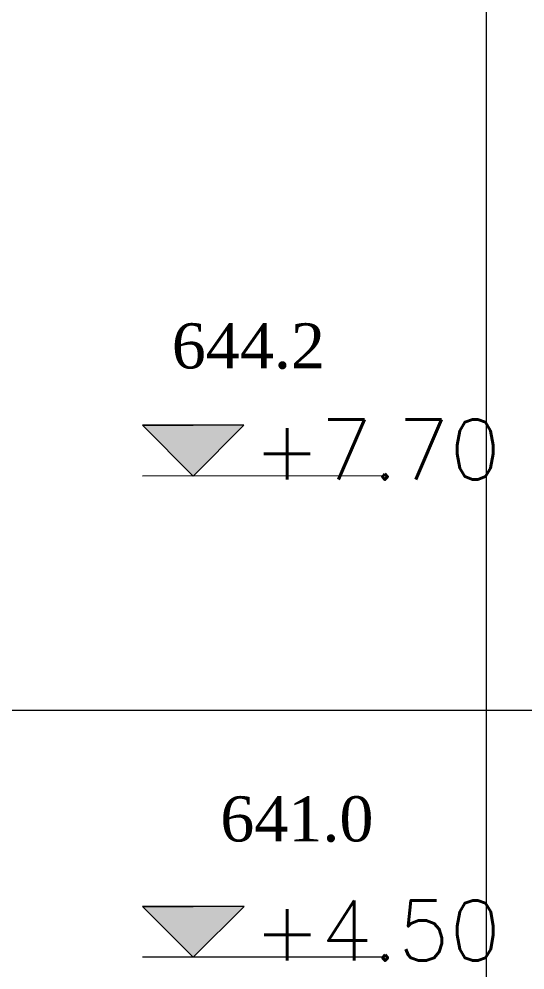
# Model space of a CAD drawing. Header units: metres. Extents: x 476297 to 476657, y 4620828 to 4621206.
# Drawn here: x 476572.75 to 476576.11, y 4621029.08 to 4621035.41 of the extents above; entities that cross this region are included whole.
import ezdxf

# ---------------------------------------------------------------- set-up
doc = ezdxf.new("R2010")
doc.units = ezdxf.units.M
doc.header["$MEASUREMENT"] = 0
for name, color, linetype in [('0_Pen_No__1', 7, 'Continuous'), ('0_Pen_No__250', 7, 'Continuous'), ('NewNew_piketebi_Pen_No__7', 7, 'Continuous'), ('NewStructural - Bearing', 7, 'Continuous'), ('zoma_Pen_No__1', 7, 'Continuous'), ('zoma_Pen_No__5', 7, 'Continuous')]:
    doc.layers.add(name, color=color, linetype=linetype)
doc.styles.add('GENERATED_STYLE_6', font='times.ttf')

# ---------------------------------------------------------------- blocks, each defined once
blk = doc.blocks.new('Line_14', base_point=(476570.6455, 4621030.8088))
at = {"layer": 'zoma_Pen_No__5', "color": 142, "linetype": 'Continuous', "lineweight": 0}
blk.add_line((476570.7455, 4621030.8088), (476583.6398, 4621030.8088), dxfattribs=at)

msp = doc.modelspace()

# ---------------------------------------------------------------- hatches: boundary and pattern name
at = {"layer": '0_Pen_No__250', "linetype": 'Continuous', "lineweight": 0}
for points in [[(476573.9048, 4621032.3658), (476574.2423, 4621032.7035), (476573.5671, 4621032.7033)], [(476573.9056, 4621029.1657), (476574.2431, 4621029.5034), (476573.5679, 4621029.5032)]]:
    msp.add_hatch(color=142, dxfattribs=at).paths.add_polyline_path(points)

# ---------------------------------------------------------------- linework, layer by layer
at = {"layer": '0_Pen_No__1', "color": 7, "linetype": 'Continuous', "lineweight": 0, "flags": 128}
for points in [[(476573.9048, 4621032.3658), (476573.5671, 4621032.7033), (476573.9047, 4621032.7034)], [(476573.9048, 4621032.3658), (476574.2423, 4621032.7035), (476573.9047, 4621032.7034)], [(476575.1672, 4621032.3661), (476573.5672, 4621032.3657)], [(476573.9056, 4621029.1657), (476573.5679, 4621029.5032), (476573.9055, 4621029.5033)], [(476573.9056, 4621029.1657), (476574.2431, 4621029.5034), (476573.9055, 4621029.5033)], [(476575.168, 4621029.166), (476573.568, 4621029.1656)]]:
    msp.add_lwpolyline(points, dxfattribs=at)
at = {"layer": '0_Pen_No__250', "color": 142, "linetype": 'Continuous', "lineweight": 0, "flags": 128}
for points in [[(476573.9048, 4621032.3658), (476574.2423, 4621032.7035), (476573.5671, 4621032.7033)], [(476573.9056, 4621029.1657), (476574.2431, 4621029.5034), (476573.5679, 4621029.5032)]]:
    msp.add_lwpolyline(points, close=True, dxfattribs=at)
at = {"layer": 'NewStructural - Bearing', "color": 1, "linetype": 'Continuous', "lineweight": 0}
msp.add_line((476575.8554, 4621046.9966), (476575.8554, 4621020.2653), dxfattribs=at)

# ---------------------------------------------------------------- block references
at = {"layer": 'zoma_Pen_No__5', "color": 142, "linetype": 'Continuous', "lineweight": 0}
msp.add_blockref('Line_14', (476570.6455, 4621030.8088), dxfattribs=at)

# ---------------------------------------------------------------- texts
at = {"layer": 'NewNew_piketebi_Pen_No__7', "color": 1, "linetype": 'Continuous', "lineweight": 0, "char_height": 0.3, "attachment_point": 4, "style": 'GENERATED_STYLE_6'}
for s, insert in [('\\A1;{\\pql;\\fTimes New Roman|b0|i0|c0|p18;6\\fTimes New Roman|b0|i0|c0|p18;44\\fTimes New Roman|b0|i0|c0|p18;.\\fTimes New Roman|b0|i0|c0|p18;2}', (476573.7625, 4621033.2284)), ('\\A1;{\\pql;\\fTimes New Roman|b0|i0|c0|p18;6\\fTimes New Roman|b0|i0|c0|p18;41\\fTimes New Roman|b0|i0|c0|p18;.\\fTimes New Roman|b0|i0|c0|p18;0}', (476574.0852, 4621030.0823))]:
    msp.add_mtext(s, dxfattribs=dict(at, insert=insert))
at = {"layer": 'zoma_Pen_No__1', "color": 142, "linetype": 'Continuous', "lineweight": 0, "char_height": 0.4, "attachment_point": 7, "rotation": 0.01399}
for s, insert in [('\\A1;{\\pql;\\Ftxt.shx;+\\Ftxt.shx;7\\Ftxt.shx;.\\Ftxt.shx;7\\Ftxt.shx;0}', (476574.3071, 4621032.3422)), ('\\A1;{\\pql;\\Ftxt.shx;+\\Ftxt.shx;4\\Ftxt.shx;.\\Ftxt.shx;5\\Ftxt.shx;0}', (476574.3079, 4621029.1427))]:
    msp.add_mtext(s, dxfattribs=dict(at, insert=insert))

doc.saveas('drawing.dxf')
